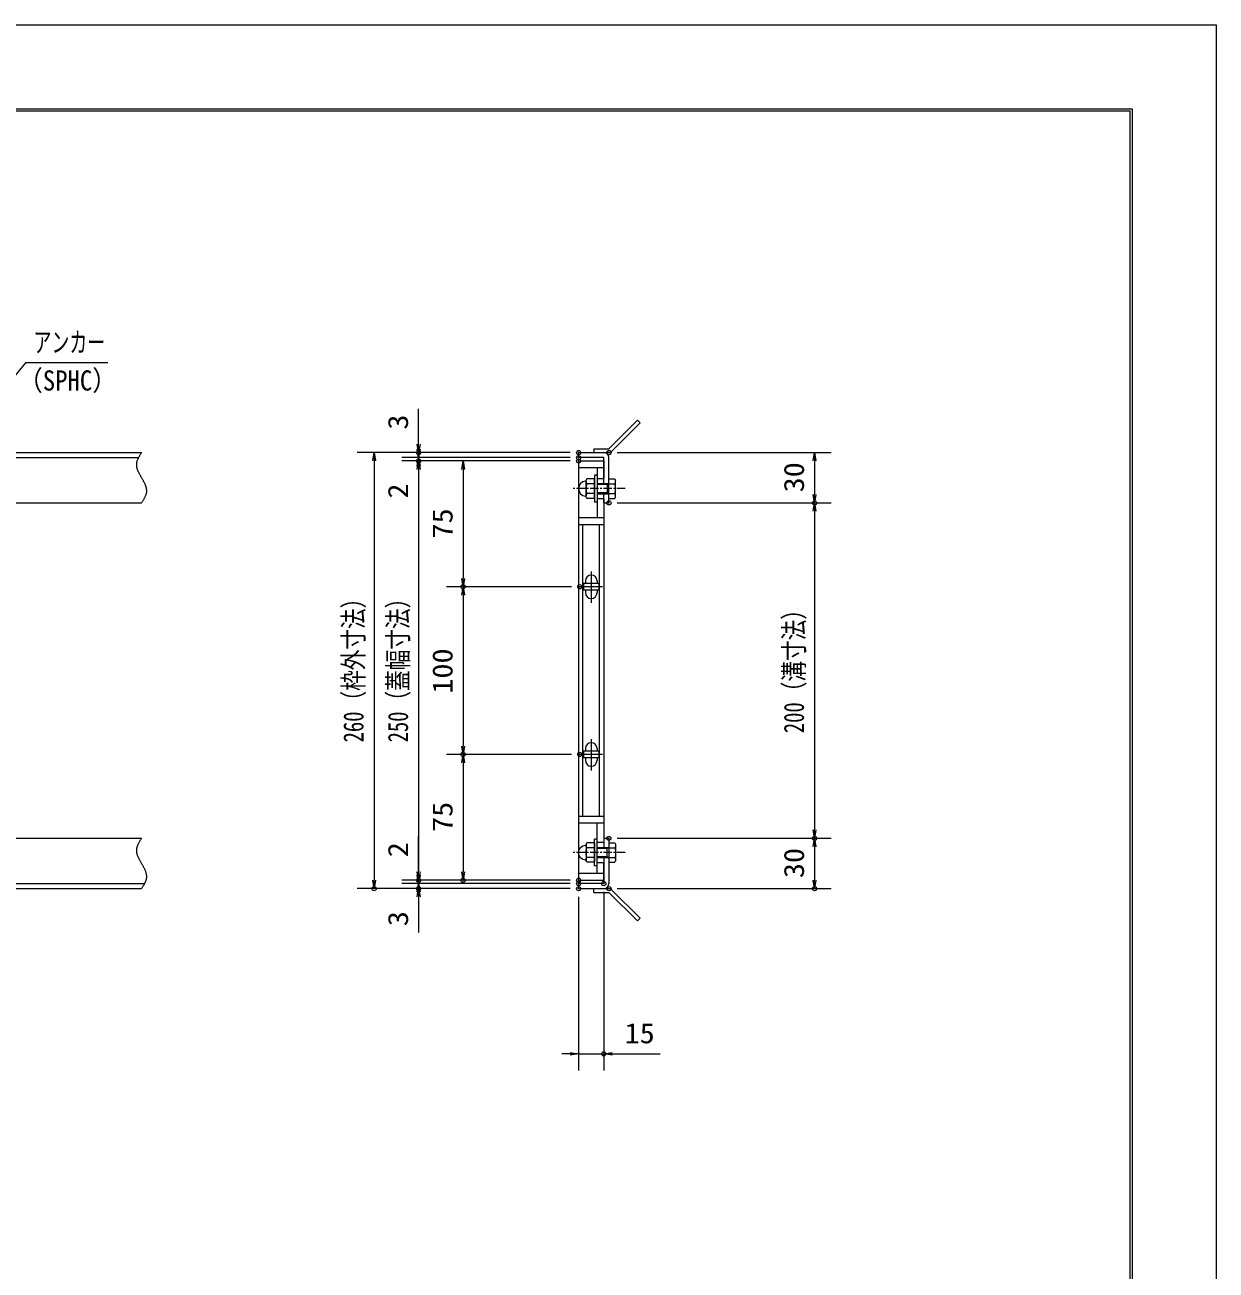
# Model space of a CAD drawing. Units: millimetres, scale not verified. Extents: x -1050 to 1050, y -742 to 742.
# Drawn here: x 340 to 1050, y 0 to 742 of the extents above; entities that cross this region are included whole.
import ezdxf
from ezdxf.enums import TextEntityAlignment as Align

# ---------------------------------------------------------------- set-up
doc = ezdxf.new("R2010")
doc.units = ezdxf.units.MM
doc.header["$LTSCALE"] = 5
doc.header["$PDMODE"] = 32
doc.header["$PDSIZE"] = 2.5
doc.linetypes.add('CHAIN1', pattern=[8, 5, -1, 1, -1])
doc.linetypes.add('DOUBLE_CHAIN1', pattern=[8.8, 5, -1, 0.6, -0.6, 0.6, -1])
for name, color, linetype, lineweight in [('0-0_7-図\u3000枠', 4, 'Continuous', 9), ('0-1_寸法注釈', 2, 'Continuous', 9), ('0-2_0', 2, 'Continuous', 9), ('0-3_DEFPOINTS', 134, 'Continuous', 9), ('0-4_アンカー', 7, 'Continuous', 9), ('0-5_蓋', 5, 'Continuous', 9), ('0-7_想像線', 134, 'DOUBLE_CHAIN1', 9), ('0-8_中心線', 6, 'CHAIN1', 9), ('0-9_締付部品', 7, 'Continuous', 9), ('0-A_枠', 7, 'Continuous', 9)]:
    doc.layers.add(name, color=color, linetype=linetype, lineweight=lineweight)
doc.styles.add('ＭＳ ゴシック', font='')
doc.styles.get('ＭＳ ゴシック').set_extended_font_data('MS Gothic')

# ---------------------------------------------------------------- blocks, each defined once
blk = doc.blocks.new('A$C7F9B46CE')
at = {"layer": '0-9_締付部品'}
for p, q in [((67.57, 80), (67.57, 0)), ((75.57, 80), (67.57, 80)), ((75.57, 80), (75.57, 0)), ((44.8, 68.87), (42.57, 65)), ((42.57, 14.95), (42.57, 65)), ((67.57, 68.91), (44.8, 68.91)), ((67.57, 54.43), (44.8, 54.43)), ((67.57, 11.09), (67.57, 68.87)), ((75.57, 55), (110.57, 55)), ((105.89, 52.29), (75.57, 52.29)), ((105.89, 55), (105.89, 25)), ((110.57, 55), (105.89, 52.29)), ((110.57, 11.09), (110.57, 68.87)), ((110.57, 68.87), (128.34, 68.87)), ((110.57, 54.43), (128.34, 54.43)), ((128.34, 68.87), (130.57, 65)), ((130.57, 14.95), (130.57, 65)), ((44.8, 11.09), (42.57, 14.95)), ((67.57, 11.09), (44.8, 11.09)), ((67.57, 25.52), (44.82, 25.52)), ((75.57, 0), (67.57, 0)), ((105.89, 27.7), (75.57, 27.7)), ((75.57, 25), (110.57, 25)), ((110.57, 25), (105.89, 27.7)), ((110.57, 25.52), (128.32, 25.52)), ((110.57, 11.09), (128.34, 11.09)), ((128.34, 11.09), (130.57, 14.95))]:
    blk.add_line(p, q, dxfattribs=at)
at = {"layer": '0-9_締付部品', "color": 6, "linetype": 'CHAIN1'}
blk.add_line((159.63, 40), (0, 40), dxfattribs=at)
at = {"layer": '0-9_締付部品'}
for centre, radius, start, end in [((42.57, 40.32), 22.5, 93.58332, 266.41668), ((41.07, 64.27), 1.5, 273.58332, 0), ((55.31, 61.71), 12.74, 180.25748, 214.55301), ((90.34, 40), 47.77, 162.41141, 197.6472), ((117.83, 61.71), 12.74, 325.44699, 359.74252), ((82.81, 40), 47.77, 342.3528, 17.58859), ((41.07, 16.36), 1.5, 0, 86.41668), ((55.31, 18.29), 12.74, 145.44699, 179.74252), ((117.83, 18.29), 12.74, 0.25748, 34.55301)]:
    blk.add_arc(centre, radius, start, end, dxfattribs=at)
blk = doc.blocks.new('_OPEN')
at = {"layer": '0-2_0'}
blk.add_line((0, 0), (-5, 0), dxfattribs=at)
blk.add_lwpolyline([(-5, 0.833), (0, 0), (-5, -0.833)], dxfattribs=at)
blk = doc.blocks.new('A$C6EB770D1')
at = {"layer": '0-4_アンカー'}
for p, q in [((130.257, 96.52), (45.237, 11.5)), ((138.388, 88.388), (53.368, 3.368)), ((138.388, 88.388), (130.257, 96.52)), ((0, 11.5), (45.237, 11.5)), ((0, 11.5), (0, 0)), ((0, 0), (45.237, 0))]:
    blk.add_line(p, q, dxfattribs=at)
blk.add_arc((45.237, 11.5), 11.5, 270, 315, dxfattribs=at)

msp = doc.modelspace()

# ---------------------------------------------------------------- linework, layer by layer
at = {"layer": '0-0_7-図\u3000枠'}
for p in [(-973.75, 691.25), (998.75, -691.25)]:
    msp.add_line(p, (998.75, 691.25), dxfattribs=at)
msp.add_lwpolyline([(-975, 692.5), (1000, 692.5), (1000, -692.5)], dxfattribs=at)
at = {"layer": '0-1_寸法注釈'}
for p, q in [((574.681, 492.475), (574.681, 513.588)), ((574.681, 489.475), (574.681, 494.475)), ((665.063, 487.475), (538.149, 487.475)), ((665.063, 487.475), (564.681, 487.475)), ((665.063, 484.475), (564.681, 484.475)), ((665.063, 484.475), (564.681, 484.475)), ((574.681, 484.475), (574.681, 487.475)), ((574.681, 484.475), (574.681, 482.475)), ((693.11, 487.475), (820.677, 487.475)), ((548.149, 482.475), (548.149, 232.475)), ((665.063, 482.475), (564.681, 482.475)), ((665.063, 482.475), (564.681, 482.475)), ((574.681, 479.475), (574.681, 474.475)), ((574.681, 477.475), (574.681, 237.475)), ((574.681, 477.475), (574.681, 456.362)), ((665.063, 482.475), (591.213, 482.475)), ((601.213, 477.475), (601.213, 412.475)), ((810.677, 482.475), (810.677, 462.475)), ((693.11, 457.475), (820.677, 457.475)), ((693.11, 457.475), (820.677, 457.475)), ((810.677, 452.475), (810.677, 262.475)), ((665.753, 407.475), (591.213, 407.475)), ((665.753, 407.475), (591.213, 407.475)), ((601.213, 402.475), (601.213, 312.475)), ((665.753, 307.475), (591.213, 307.475)), ((665.753, 307.475), (591.213, 307.475)), ((601.213, 302.475), (601.213, 237.475)), ((574.681, 237.475), (574.681, 258.588)), ((693.063, 257.475), (820.677, 257.475)), ((693.063, 257.475), (820.677, 257.475)), ((810.677, 252.475), (810.677, 232.475)), ((574.681, 235.475), (574.681, 240.475)), ((665.063, 232.475), (564.681, 232.475)), ((665.063, 232.475), (564.681, 232.475)), ((665.063, 230.475), (564.681, 230.475)), ((665.063, 230.475), (564.681, 230.475)), ((574.681, 230.475), (574.681, 232.475)), ((574.681, 230.475), (574.681, 227.475)), ((665.063, 232.475), (591.213, 232.475)), ((665.063, 227.475), (538.149, 227.475)), ((665.063, 227.475), (564.681, 227.475)), ((574.681, 225.475), (574.681, 220.475)), ((685.063, 225.475), (685.063, 118.953)), ((693.11, 227.475), (820.677, 227.475)), ((574.681, 222.475), (574.681, 201.362)), ((670.063, 222.475), (670.063, 118.953)), ((665.063, 128.953), (660.063, 128.953)), ((670.063, 128.953), (685.063, 128.953)), ((690.063, 128.953), (718.599, 128.953))]:
    msp.add_line(p, q, dxfattribs=at)
msp.add_lwpolyline([(389.478, 540.968), (340.425, 540.968), (312.702, 507.538)], dxfattribs=at)
at = {"layer": '0-3_DEFPOINTS'}
msp.add_lwpolyline([(-1050, -742.5), (-1050, 742.5), (1050, 742.5), (1050, -742.5)], close=True, dxfattribs=at)
for p in [(574.681, 487.475), (574.681, 482.475), (670.063, 487.475), (670.063, 487.475), (670.063, 484.475), (670.063, 482.475), (670.063, 482.475), (688.11, 487.475), (688.11, 457.475), (810.677, 457.475), (601.213, 407.475), (670.753, 407.475), (670.753, 407.475), (601.213, 307.475), (670.753, 307.475), (670.753, 307.475), (688.063, 257.475), (810.677, 257.475), (574.681, 232.475), (601.213, 232.475), (670.063, 232.475), (670.063, 232.475), (670.063, 230.475), (685.063, 230.475), (548.149, 227.475), (574.681, 227.475), (670.063, 227.475), (670.063, 227.475), (688.11, 227.475), (810.677, 227.475), (685.063, 128.953)]:
    msp.add_point(p, dxfattribs=at)
at = {"layer": '0-5_蓋'}
for p, q in [((670.063, 482.475), (670.063, 232.475)), ((670.063, 482.475), (685.063, 482.475)), ((685.063, 478.475), (670.063, 478.475)), ((681.063, 478.475), (681.063, 471.975)), ((685.063, 482.475), (685.063, 471.975)), ((681.063, 471.975), (685.063, 471.975)), ((685.063, 459.975), (681.063, 459.975)), ((681.063, 459.975), (681.063, 448.475)), ((685.063, 459.975), (685.063, 254.975)), ((685.063, 448.475), (670.063, 448.475)), ((685.063, 444.475), (670.063, 444.475)), ((672.563, 270.475), (672.563, 444.475)), ((682.563, 270.475), (682.563, 444.475)), ((673.063, 409.475), (673.063, 405.475)), ((682.063, 409.475), (673.063, 409.475)), ((674.063, 410.975), (674.063, 409.475)), ((681.063, 410.975), (681.063, 409.475)), ((682.063, 409.475), (682.063, 405.475)), ((682.063, 405.475), (673.063, 405.475)), ((674.063, 405.475), (674.063, 403.975)), ((681.063, 405.475), (681.063, 403.975)), ((682.063, 309.475), (673.063, 309.475)), ((673.063, 309.475), (673.063, 305.475)), ((682.063, 305.475), (673.063, 305.475)), ((674.063, 310.975), (674.063, 309.475)), ((674.063, 305.475), (674.063, 303.975)), ((681.063, 310.975), (681.063, 309.475)), ((681.063, 305.475), (681.063, 303.975)), ((682.063, 309.475), (682.063, 305.475)), ((685.063, 270.475), (670.063, 270.475)), ((685.063, 266.475), (670.063, 266.475)), ((681.063, 254.975), (681.063, 266.475)), ((685.063, 254.975), (681.063, 254.975)), ((681.063, 242.975), (685.063, 242.975)), ((681.063, 236.475), (681.063, 242.975)), ((685.063, 232.475), (685.063, 242.975)), ((685.063, 236.475), (670.063, 236.475)), ((670.063, 232.475), (685.063, 232.475))]:
    msp.add_line(p, q, dxfattribs=at)
for centre, start, end in [((677.563, 410.975), 0, 180), ((677.563, 403.975), 180, 0), ((677.563, 310.975), 0, 180), ((677.563, 303.975), 180, 0)]:
    msp.add_arc(centre, 3.5, start, end, dxfattribs=at)
at = {"layer": '0-5_蓋', "color": 7}
for p in [(670.063, 482.475), (670.063, 232.475)]:
    msp.add_point(p, dxfattribs=at)
at = {"layer": '0-7_想像線'}
for points in [[(409.55, 487.475), (409.359, 487.182), (409.169, 486.888), (408.98, 486.595), (408.792, 486.301), (408.608, 486.007), (408.427, 485.714), (408.249, 485.42), (408.076, 485.126), (407.909, 484.831), (407.747, 484.537), (407.592, 484.242), (407.443, 483.947), (407.303, 483.652), (407.171, 483.357), (407.048, 483.061), (406.935, 482.765), (406.832, 482.469), (406.741, 482.172), (406.661, 481.874), (406.593, 481.577), (406.538, 481.279), (406.497, 480.98), (406.47, 480.681), (406.458, 480.381), (406.46, 480.081), (406.476, 479.781), (406.505, 479.48), (406.547, 479.178), (406.601, 478.876), (406.666, 478.574), (406.743, 478.272), (406.829, 477.969), (406.926, 477.665), (407.032, 477.362), (407.147, 477.058), (407.27, 476.753), (407.401, 476.449), (407.538, 476.144), (407.683, 475.839)], [(407.683, 475.839), (407.833, 475.534), (407.989, 475.229), (408.15, 474.923), (408.316, 474.617), (408.485, 474.312), (408.657, 474.006), (408.833, 473.7), (409.01, 473.394), (409.189, 473.087), (409.369, 472.781), (409.55, 472.475)], [(411.417, 469.111), (411.267, 469.416), (411.111, 469.721), (410.95, 470.027), (410.784, 470.333), (410.615, 470.638), (410.443, 470.944), (410.267, 471.25), (410.09, 471.556), (409.911, 471.863), (409.731, 472.169), (409.55, 472.475)], [(409.55, 457.475), (409.741, 457.768), (409.931, 458.062), (410.12, 458.355), (410.308, 458.649), (410.492, 458.943), (410.673, 459.236), (410.851, 459.53), (411.024, 459.824), (411.191, 460.119), (411.353, 460.413), (411.508, 460.708), (411.657, 461.003), (411.797, 461.298), (411.929, 461.593), (412.052, 461.889), (412.165, 462.185), (412.268, 462.482), (412.359, 462.778), (412.439, 463.076), (412.507, 463.373), (412.562, 463.671), (412.603, 463.97), (412.63, 464.269), (412.642, 464.569), (412.64, 464.869), (412.624, 465.169), (412.595, 465.47), (412.553, 465.772), (412.499, 466.074), (412.434, 466.376), (412.357, 466.678), (412.271, 466.981), (412.174, 467.285), (412.068, 467.588), (411.953, 467.892), (411.83, 468.197), (411.699, 468.501), (411.562, 468.806), (411.417, 469.111)], [(409.55, 257.475), (409.359, 257.182), (409.169, 256.888), (408.98, 256.595), (408.792, 256.301), (408.608, 256.007), (408.427, 255.714), (408.249, 255.42), (408.076, 255.126), (407.909, 254.831), (407.747, 254.537), (407.592, 254.242), (407.443, 253.947), (407.303, 253.652), (407.171, 253.357), (407.048, 253.061), (406.935, 252.765), (406.832, 252.469), (406.741, 252.172), (406.661, 251.874), (406.593, 251.577), (406.538, 251.279), (406.497, 250.98), (406.47, 250.681), (406.458, 250.381), (406.46, 250.081), (406.476, 249.781), (406.505, 249.48), (406.547, 249.178), (406.601, 248.876), (406.666, 248.574), (406.743, 248.272), (406.829, 247.969), (406.926, 247.665), (407.032, 247.362), (407.147, 247.058), (407.27, 246.753), (407.401, 246.449), (407.538, 246.144), (407.683, 245.839)], [(407.683, 245.839), (407.833, 245.534), (407.989, 245.229), (408.15, 244.923), (408.316, 244.617), (408.485, 244.312), (408.657, 244.006), (408.833, 243.7), (409.01, 243.394), (409.189, 243.087), (409.369, 242.781), (409.55, 242.475)], [(411.417, 239.111), (411.267, 239.416), (411.111, 239.721), (410.95, 240.027), (410.784, 240.333), (410.615, 240.638), (410.443, 240.944), (410.267, 241.25), (410.09, 241.556), (409.911, 241.863), (409.731, 242.169), (409.55, 242.475)], [(409.55, 227.475), (409.741, 227.768), (409.931, 228.062), (410.12, 228.355), (410.308, 228.649), (410.492, 228.943), (410.673, 229.236), (410.851, 229.53), (411.024, 229.824), (411.191, 230.119), (411.353, 230.413), (411.508, 230.708), (411.657, 231.003), (411.797, 231.298), (411.929, 231.593), (412.052, 231.889), (412.165, 232.185), (412.268, 232.482), (412.359, 232.778), (412.439, 233.076), (412.507, 233.373), (412.562, 233.671), (412.603, 233.97), (412.63, 234.269), (412.642, 234.569), (412.64, 234.869), (412.624, 235.169), (412.595, 235.47), (412.553, 235.772), (412.499, 236.074), (412.434, 236.376), (412.357, 236.678), (412.271, 236.981), (412.174, 237.285), (412.068, 237.588), (411.953, 237.892), (411.83, 238.197), (411.699, 238.501), (411.562, 238.806), (411.417, 239.111)]]:
    msp.add_lwpolyline(points, dxfattribs=at)
at = {"layer": '0-8_中心線'}
for p, q in [((677.563, 416.525), (677.563, 397.925)), ((684.372, 407.475), (670.753, 407.475)), ((677.563, 316.525), (677.563, 297.925)), ((684.372, 307.475), (670.753, 307.475))]:
    msp.add_line(p, q, dxfattribs=at)
at = {"layer": '0-A_枠'}
for p, q in [((-795.45, 487.475), (409.55, 487.475)), ((-792.45, 484.475), (407.714, 484.475)), ((670.063, 487.475), (685.063, 487.475)), ((670.063, 484.475), (670.063, 487.475)), ((685.063, 484.475), (670.063, 484.475)), ((685.063, 468.975), (685.063, 484.475)), ((688.063, 457.475), (688.063, 484.475)), ((685.063, 457.475), (685.063, 462.975)), ((204.55, 457.475), (409.55, 457.475)), ((685.063, 457.475), (688.063, 457.475)), ((204.55, 257.475), (409.55, 257.475)), ((685.063, 257.475), (688.063, 257.475)), ((685.063, 257.475), (685.063, 251.975)), ((688.063, 257.475), (688.063, 230.475)), ((685.063, 245.975), (685.063, 230.475)), ((-792.45, 230.475), (411.386, 230.475)), ((685.063, 230.475), (670.063, 230.475)), ((670.063, 230.475), (670.063, 227.475)), ((-795.45, 227.475), (409.55, 227.475)), ((670.063, 227.475), (685.063, 227.475))]:
    msp.add_line(p, q, dxfattribs=at)
for centre, start, end in [((685.063, 484.475), 0, 90), ((685.063, 230.475), 270, 0)]:
    msp.add_arc(centre, 3, start, end, dxfattribs=at)

# ---------------------------------------------------------------- block references
at = {"layer": '0-1_寸法注釈'}
for p, rotation in [((574.681, 487.475), 270), ((548.149, 487.475), 90), ((574.681, 484.475), 270), ((574.681, 484.475), 90), ((810.677, 487.475), 90), ((574.681, 482.475), 90), ((574.681, 482.475), 90), ((601.213, 482.475), 90), ((810.677, 457.475), 270), ((810.677, 457.475), 90), ((601.213, 407.475), 270), ((601.213, 407.475), 90), ((601.213, 307.475), 270), ((601.213, 307.475), 90), ((810.677, 257.475), 270), ((810.677, 257.475), 90), ((548.149, 227.475), 270), ((574.681, 232.475), 270), ((574.681, 232.475), 270), ((574.681, 230.475), 270), ((574.681, 230.475), 90), ((601.213, 232.475), 270), ((810.677, 227.475), 270), ((574.681, 227.475), 90), ((685.063, 128.953), 180)]:
    msp.add_blockref('_OPEN', p, dxfattribs=dict(at, rotation=rotation))
msp.add_blockref('_OPEN', (670.063, 128.953), dxfattribs=at)
at = {"layer": '0-4_アンカー', "xscale": 0.2, "yscale": 0.2}
msp.add_blockref('A$C6EB770D1', (679.063, 487.475), dxfattribs=at)
at = {"layer": '0-4_アンカー', "xscale": -0.2, "yscale": 0.2, "rotation": 180}
msp.add_blockref('A$C6EB770D1', (679.063, 227.475), dxfattribs=at)
at = {"layer": '0-7_想像線', "xscale": 0.2, "yscale": 0.2}
msp.add_blockref('A$C7F9B46CE', (665.948, 457.975), dxfattribs=at)
at = {"layer": '0-7_想像線', "xscale": -0.2, "yscale": 0.2, "rotation": 180}
msp.add_blockref('A$C7F9B46CE', (665.948, 256.975), dxfattribs=at)

# ---------------------------------------------------------------- texts
at = {"layer": '0-1_寸法注釈', "color": 7, "style": 'ＭＳ ゴシック'}
for s, height, width, p in [('アンカー', 12.02, 0.65, (345.202, 543.655)), ('（SPHC）', 12.03, 0.9, (335.929, 520.865)), ('15', 12.02, 1.1, (697.443, 131.64))]:
    msp.add_text(s, height=height, dxfattribs=dict(at, width=width)).set_placement(p, align=Align.BOTTOM_LEFT)
for s, height, width, p in [('3', 12.02, 1.1, (571.994, 501.165)), ('30', 12.02, 1.1, (807.99, 463.742)), ('2', 12.02, 1.1, (571.994, 460.052)), ('75', 12.02, 1.1, (598.526, 436.242)), ('260（枠外寸法）', 12.02, 0.75, (545.462, 314.682)), ('250（蓋幅寸法）', 12.02, 0.75, (571.994, 314.682)), ('200（溝寸法）', 12.03, 0.75, (807.99, 320.184)), ('100', 12.02, 1.1, (598.526, 343.72)), ('75', 12.02, 1.1, (598.526, 261.242)), ('2', 12.02, 1.1, (571.994, 246.165)), ('30', 12.02, 1.1, (807.99, 233.742)), ('3', 12.02, 1.1, (571.994, 205.052))]:
    msp.add_text(s, height=height, rotation=90, dxfattribs=dict(at, width=width)).set_placement(p, align=Align.BOTTOM_LEFT)

doc.saveas('drawing.dxf')
